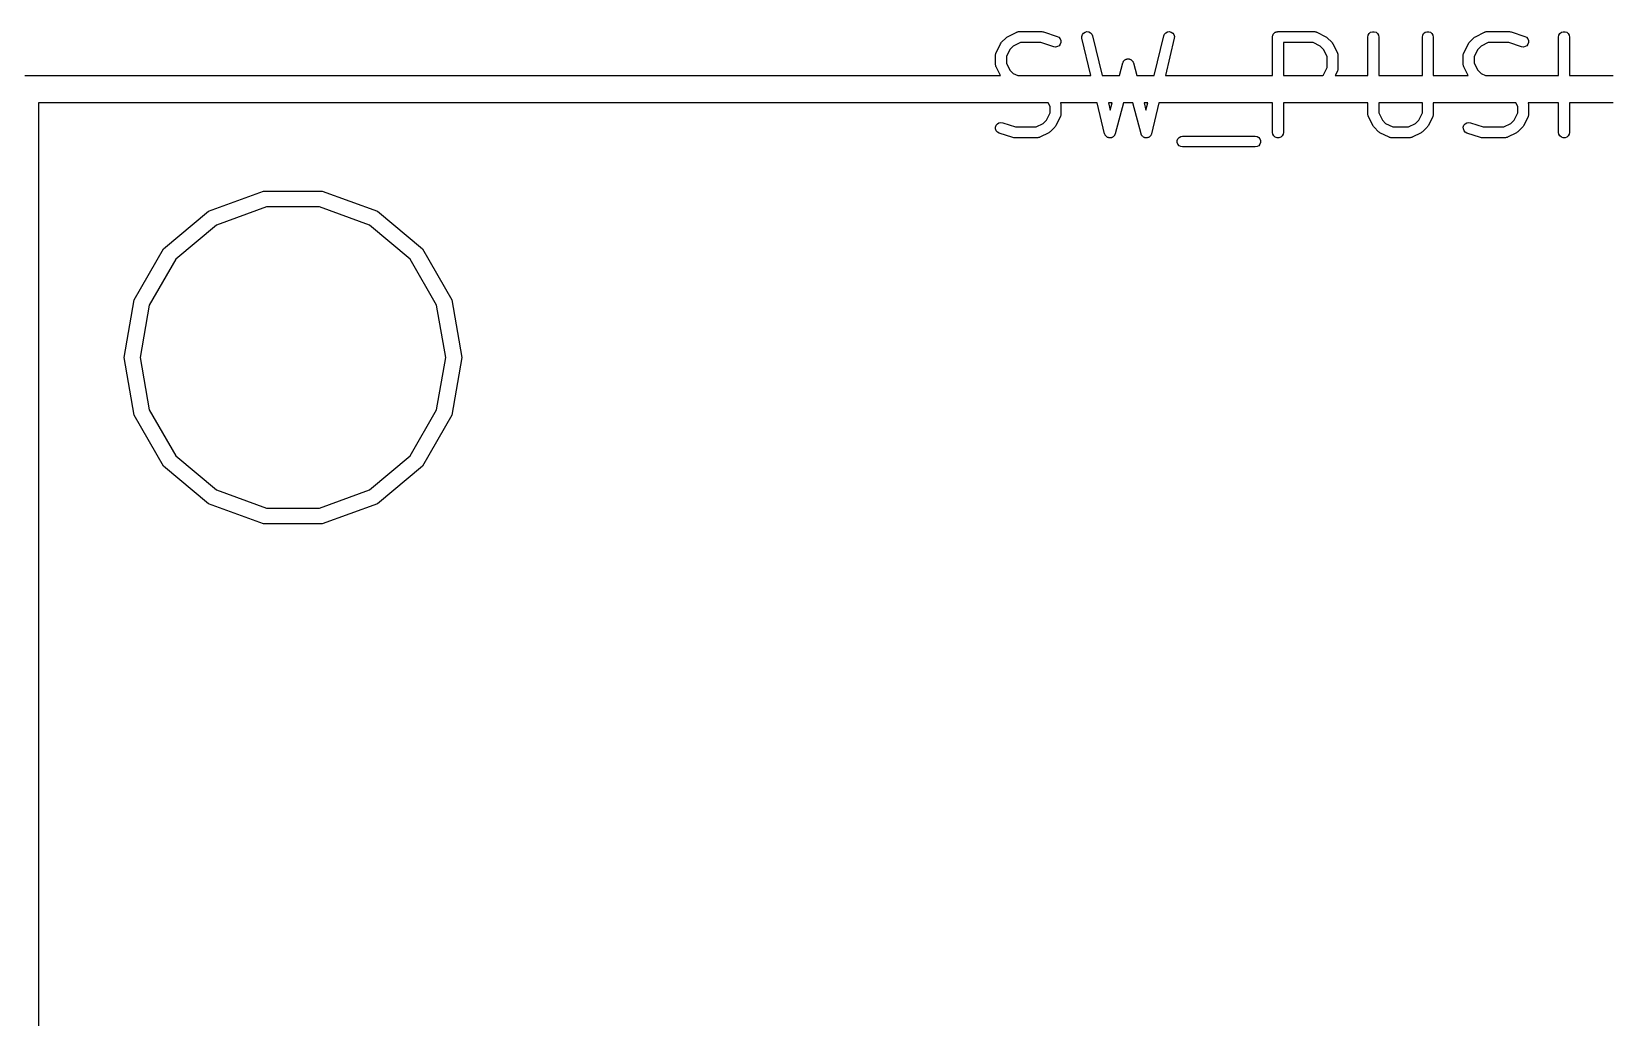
# Model space of a CAD drawing. Extents: x 0 to 102, y -163 to 0.
# Drawn here: x 75.06 to 89.79, y -58.65 to -49.46 of the extents above; entities that cross this region are included whole.
import ezdxf

# ---------------------------------------------------------------- set-up
doc = ezdxf.new("R2010")
doc.units = 0
doc.header["$MEASUREMENT"] = 0
doc.layers.add('BLACK', color=7, linetype='CONTINUOUS')

msp = doc.modelspace()

# ---------------------------------------------------------------- linework, layer by layer
at = {"layer": 'Black'}
for p, q in [((84.1621, -49.5101), (84.2468, -49.4677)), ((84.2468, -49.4677), (84.2496, -49.4669)), ((84.2496, -49.4669), (84.2521, -49.4654)), ((84.2521, -49.4654), (84.258, -49.4644)), ((84.258, -49.4644), (84.2637, -49.4627)), ((84.2637, -49.4627), (84.2666, -49.4629)), ((84.2666, -49.4629), (84.2695, -49.4624)), ((84.2695, -49.4624), (84.4812, -49.4624)), ((84.4812, -49.4624), (84.4892, -49.4638)), ((84.4892, -49.4638), (84.4972, -49.465)), ((84.4972, -49.465), (84.6242, -49.5073)), ((84.8591, -49.4904), (84.8696, -49.4763)), ((84.8696, -49.4763), (84.8843, -49.4665)), ((84.8843, -49.4665), (84.9015, -49.4625)), ((84.9015, -49.4625), (84.919, -49.4645)), ((84.919, -49.4645), (84.9348, -49.4724)), ((84.9348, -49.4724), (84.9469, -49.4852)), ((85.6241, -49.4852), (85.6362, -49.4724)), ((85.6362, -49.4724), (85.652, -49.4645)), ((85.652, -49.4645), (85.6695, -49.4625)), ((85.6695, -49.4625), (85.6867, -49.4665)), ((85.6867, -49.4665), (85.7014, -49.4763)), ((85.7014, -49.4763), (85.7119, -49.4904)), ((86.6414, -49.4844), (86.6436, -49.4805)), ((86.6436, -49.4805), (86.647, -49.4777)), ((86.647, -49.4777), (86.6498, -49.4743)), ((86.6498, -49.4743), (86.6537, -49.472)), ((86.6537, -49.472), (86.6571, -49.4692)), ((86.6571, -49.4692), (86.6613, -49.4677)), ((86.6613, -49.4677), (86.6651, -49.4654)), ((86.6651, -49.4654), (86.6695, -49.4647)), ((86.6695, -49.4647), (86.6737, -49.4631)), ((86.6737, -49.4631), (86.6781, -49.4631)), ((86.6781, -49.4631), (86.6825, -49.4624)), ((86.6825, -49.4624), (87.0212, -49.4624)), ((87.0212, -49.4624), (87.0241, -49.4629)), ((87.0241, -49.4629), (87.027, -49.4627)), ((87.027, -49.4627), (87.0327, -49.4644)), ((87.0327, -49.4644), (87.0385, -49.4654)), ((87.0385, -49.4654), (87.0411, -49.4669)), ((87.0411, -49.4669), (87.0439, -49.4677)), ((87.0439, -49.4677), (87.1286, -49.5101)), ((87.5238, -49.4958), (87.5326, -49.4805)), ((87.5326, -49.4805), (87.5461, -49.4692)), ((87.5461, -49.4692), (87.5627, -49.4631)), ((87.5627, -49.4631), (87.5803, -49.4631)), ((87.5803, -49.4631), (87.5969, -49.4692)), ((87.5969, -49.4692), (87.6104, -49.4805)), ((87.6104, -49.4805), (87.6192, -49.4958)), ((88.0318, -49.4958), (88.0406, -49.4805)), ((88.0406, -49.4805), (88.0541, -49.4692)), ((88.0541, -49.4692), (88.0707, -49.4631)), ((88.0707, -49.4631), (88.0883, -49.4631)), ((88.0883, -49.4631), (88.1049, -49.4692)), ((88.1049, -49.4692), (88.1184, -49.4805)), ((88.1184, -49.4805), (88.1272, -49.4958)), ((88.5224, -49.5101), (88.6071, -49.4677)), ((88.6071, -49.4677), (88.6099, -49.4669)), ((88.6099, -49.4669), (88.6125, -49.4654)), ((88.6125, -49.4654), (88.6183, -49.4644)), ((88.6183, -49.4644), (88.624, -49.4627)), ((88.624, -49.4627), (88.6269, -49.4629)), ((88.6269, -49.4629), (88.6298, -49.4624)), ((88.6298, -49.4624), (88.8415, -49.4624)), ((88.8415, -49.4624), (88.8495, -49.4638)), ((88.8495, -49.4638), (88.8576, -49.465)), ((88.8576, -49.465), (88.9846, -49.5073)), ((89.3018, -49.4958), (89.3106, -49.4805)), ((89.3106, -49.4805), (89.3241, -49.4692)), ((89.3241, -49.4692), (89.3407, -49.4631)), ((89.3407, -49.4631), (89.3583, -49.4631)), ((89.3583, -49.4631), (89.3749, -49.4692)), ((89.3749, -49.4692), (89.3884, -49.4805)), ((89.3884, -49.4805), (89.3972, -49.4958)), ((84.0547, -49.6598), (84.0971, -49.5751)), ((84.0971, -49.5751), (84.1019, -49.5686)), ((84.1019, -49.5686), (84.1066, -49.5619)), ((84.1066, -49.5619), (84.1489, -49.5196)), ((84.1489, -49.5196), (84.1556, -49.5149)), ((84.1843, -49.6279), (84.151, -49.6945)), ((84.1556, -49.5149), (84.1621, -49.5101)), ((84.2149, -49.5972), (84.1843, -49.6279)), ((84.2815, -49.564), (84.2149, -49.5972)), ((84.4729, -49.564), (84.2815, -49.564)), ((84.5921, -49.6037), (84.4729, -49.564)), ((84.6096, -49.6063), (84.5921, -49.6037)), ((84.6268, -49.6027), (84.6096, -49.6063)), ((84.6242, -49.5073), (84.6397, -49.5157)), ((84.6419, -49.5935), (84.6268, -49.6027)), ((84.6397, -49.5157), (84.6515, -49.5289)), ((84.6528, -49.5797), (84.6419, -49.5935)), ((84.6515, -49.5289), (84.6579, -49.5453)), ((84.6584, -49.563), (84.6528, -49.5797)), ((84.6579, -49.5453), (84.6584, -49.563)), ((84.854, -49.5073), (84.8591, -49.4904)), ((84.8551, -49.5249), (84.854, -49.5073)), ((84.938, -49.873), (84.8551, -49.5249)), ((84.9469, -49.4852), (84.9539, -49.5014)), ((84.9539, -49.5014), (85.0424, -49.873)), ((85.5286, -49.873), (85.6171, -49.5014)), ((85.6171, -49.5014), (85.6241, -49.4852)), ((85.7159, -49.5249), (85.633, -49.873)), ((85.7119, -49.4904), (85.717, -49.5073)), ((85.717, -49.5073), (85.7159, -49.5249)), ((86.6317, -49.5132), (86.6325, -49.5088)), ((86.6317, -49.873), (86.6317, -49.5132)), ((86.6325, -49.5043), (86.634, -49.5002)), ((86.6325, -49.5088), (86.6325, -49.5043)), ((86.634, -49.5002), (86.6348, -49.4958)), ((86.6348, -49.4958), (86.637, -49.4919)), ((86.637, -49.4919), (86.6385, -49.4878)), ((86.6385, -49.4878), (86.6414, -49.4844)), ((86.7333, -49.564), (86.7333, -49.873)), ((87.0092, -49.564), (86.7333, -49.564)), ((87.0757, -49.5973), (87.0092, -49.564)), ((87.1064, -49.6279), (87.0757, -49.5973)), ((87.1397, -49.6945), (87.1064, -49.6279)), ((87.1286, -49.5101), (87.1351, -49.5149)), ((87.1351, -49.5149), (87.1418, -49.5196)), ((87.1418, -49.5196), (87.1841, -49.5619)), ((87.1841, -49.5619), (87.1887, -49.5686)), ((87.1887, -49.5686), (87.1936, -49.5751)), ((87.1936, -49.5751), (87.2359, -49.6598)), ((87.5207, -49.5132), (87.5238, -49.4958)), ((87.5207, -49.873), (87.5207, -49.5132)), ((87.6192, -49.4958), (87.6223, -49.5132)), ((87.6223, -49.5132), (87.6223, -49.873)), ((88.0287, -49.5132), (88.0318, -49.4958)), ((88.0287, -49.873), (88.0287, -49.5132)), ((88.1272, -49.4958), (88.1303, -49.5132)), ((88.1303, -49.5132), (88.1303, -49.873)), ((88.4151, -49.6598), (88.4574, -49.5751)), ((88.4574, -49.5751), (88.4623, -49.5686)), ((88.4623, -49.5686), (88.4669, -49.5619)), ((88.4669, -49.5619), (88.5092, -49.5196)), ((88.5092, -49.5196), (88.5159, -49.5149)), ((88.5446, -49.6279), (88.5113, -49.6945)), ((88.5159, -49.5149), (88.5224, -49.5101)), ((88.5753, -49.5972), (88.5446, -49.6279)), ((88.6418, -49.564), (88.5753, -49.5972)), ((88.8333, -49.564), (88.6418, -49.564)), ((88.9524, -49.6037), (88.8333, -49.564)), ((88.9699, -49.6063), (88.9524, -49.6037)), ((88.9872, -49.6027), (88.9699, -49.6063)), ((88.9846, -49.5073), (89.0001, -49.5157)), ((89.0022, -49.5935), (88.9872, -49.6027)), ((89.0001, -49.5157), (89.0118, -49.5289)), ((89.0132, -49.5797), (89.0022, -49.5935)), ((89.0118, -49.5289), (89.0183, -49.5453)), ((89.0188, -49.563), (89.0132, -49.5797)), ((89.0183, -49.5453), (89.0188, -49.563)), ((89.2987, -49.5132), (89.3018, -49.4958)), ((89.2987, -49.873), (89.2987, -49.5132)), ((89.3972, -49.4958), (89.4003, -49.5132)), ((89.4003, -49.5132), (89.4003, -49.873)), ((84.0494, -49.6825), (84.0499, -49.6796)), ((84.0494, -49.7672), (84.0494, -49.6825)), ((84.0499, -49.7701), (84.0494, -49.7672)), ((84.0497, -49.6767), (84.0514, -49.671)), ((84.0499, -49.6796), (84.0497, -49.6767)), ((84.0497, -49.773), (84.0499, -49.7701)), ((84.0514, -49.7787), (84.0497, -49.773)), ((84.0514, -49.671), (84.0524, -49.6651)), ((84.0524, -49.6651), (84.0539, -49.6626)), ((84.0539, -49.6626), (84.0547, -49.6598)), ((84.151, -49.6945), (84.151, -49.7552)), ((84.151, -49.7552), (84.1843, -49.8217)), ((85.2047, -49.873), (85.2364, -49.7541)), ((85.2364, -49.7541), (85.2383, -49.75)), ((85.2383, -49.75), (85.2395, -49.7456)), ((85.2395, -49.7456), (85.242, -49.742)), ((85.242, -49.742), (85.2439, -49.7381)), ((85.2439, -49.7381), (85.247, -49.7349)), ((85.247, -49.7349), (85.2496, -49.7312)), ((85.2496, -49.7312), (85.2532, -49.7287)), ((85.2532, -49.7287), (85.2563, -49.7256)), ((85.2563, -49.7256), (85.2604, -49.7237)), ((85.2604, -49.7237), (85.2641, -49.7211)), ((85.2641, -49.7211), (85.2683, -49.72)), ((85.2683, -49.72), (85.2723, -49.7181)), ((85.2723, -49.7181), (85.2768, -49.7177)), ((85.2768, -49.7177), (85.2811, -49.7166)), ((85.2811, -49.7166), (85.2855, -49.7169)), ((85.2855, -49.7169), (85.2899, -49.7166)), ((85.2899, -49.7166), (85.2942, -49.7177)), ((85.2942, -49.7177), (85.2987, -49.7181)), ((85.2987, -49.7181), (85.3027, -49.72)), ((85.3027, -49.72), (85.3069, -49.7211)), ((85.3069, -49.7211), (85.3106, -49.7237)), ((85.3106, -49.7237), (85.3147, -49.7256)), ((85.3147, -49.7256), (85.3178, -49.7287)), ((85.3178, -49.7287), (85.3214, -49.7312)), ((85.3214, -49.7312), (85.324, -49.7349)), ((85.324, -49.7349), (85.3271, -49.7381)), ((85.3271, -49.7381), (85.329, -49.742)), ((85.329, -49.742), (85.3315, -49.7456)), ((85.3315, -49.7456), (85.3327, -49.75)), ((85.3327, -49.75), (85.3346, -49.7541)), ((85.3346, -49.7541), (85.3663, -49.873)), ((87.1397, -49.7975), (87.1397, -49.6945)), ((87.2359, -49.6598), (87.2368, -49.6626)), ((87.2368, -49.6626), (87.2382, -49.6651)), ((87.2382, -49.6651), (87.2393, -49.671)), ((87.2393, -49.671), (87.241, -49.6767)), ((87.241, -49.6767), (87.2408, -49.6796)), ((87.2408, -49.6796), (87.2413, -49.6825)), ((87.2413, -49.6825), (87.2413, -49.8095)), ((88.4097, -49.6825), (88.4102, -49.6796)), ((88.4097, -49.7672), (88.4097, -49.6825)), ((88.4102, -49.7701), (88.4097, -49.7672)), ((88.41, -49.6767), (88.4117, -49.671)), ((88.4102, -49.6796), (88.41, -49.6767)), ((88.41, -49.773), (88.4102, -49.7701)), ((88.4117, -49.7787), (88.41, -49.773)), ((88.4117, -49.671), (88.4128, -49.6651)), ((88.4128, -49.6651), (88.4142, -49.6626)), ((88.4142, -49.6626), (88.4151, -49.6598)), ((88.5113, -49.6945), (88.5113, -49.7552)), ((88.5113, -49.7552), (88.5446, -49.8217)), ((75, -49.873), (84.0963, -49.873)), ((84.0524, -49.7845), (84.0514, -49.7787)), ((84.0539, -49.7871), (84.0524, -49.7845)), ((84.0547, -49.7899), (84.0539, -49.7871)), ((84.0963, -49.873), (84.0547, -49.7899)), ((84.1843, -49.8217), (84.2149, -49.8524)), ((84.2149, -49.8524), (84.2561, -49.873)), ((84.2561, -49.873), (84.938, -49.873)), ((85.0424, -49.873), (85.2047, -49.873)), ((85.3663, -49.873), (85.5286, -49.873)), ((85.633, -49.873), (86.6317, -49.873)), ((86.7333, -49.873), (87.0975, -49.873)), ((87.0975, -49.873), (87.1064, -49.8641)), ((87.1064, -49.8641), (87.1397, -49.7975)), ((87.2359, -49.8322), (87.2155, -49.873)), ((87.2155, -49.873), (87.5207, -49.873)), ((87.2368, -49.8294), (87.2359, -49.8322)), ((87.2382, -49.8269), (87.2368, -49.8294)), ((87.2393, -49.821), (87.2382, -49.8269)), ((87.241, -49.8153), (87.2393, -49.821)), ((87.2413, -49.8095), (87.2408, -49.8124)), ((87.2408, -49.8124), (87.241, -49.8153)), ((87.6223, -49.873), (88.0287, -49.873)), ((88.1303, -49.873), (88.4566, -49.873)), ((88.4128, -49.7845), (88.4117, -49.7787)), ((88.4142, -49.7871), (88.4128, -49.7845)), ((88.4151, -49.7899), (88.4142, -49.7871)), ((88.4566, -49.873), (88.4151, -49.7899)), ((88.5446, -49.8217), (88.5753, -49.8524)), ((88.5753, -49.8524), (88.6164, -49.873)), ((88.6164, -49.873), (89.2987, -49.873)), ((89.4003, -49.873), (89.8067, -49.873)), ((84.5408, -50.127), (75.127, -50.127)), ((75.127, -50.127), (75.127, -60.9489)), ((84.5574, -50.1602), (84.5408, -50.127)), ((84.5574, -50.2208), (84.5574, -50.1602)), ((84.9984, -50.127), (84.6541, -50.127)), ((84.6541, -50.127), (84.6544, -50.1283)), ((84.6544, -50.1283), (84.6559, -50.1308)), ((84.6559, -50.1308), (84.6569, -50.1367)), ((84.6569, -50.1367), (84.6586, -50.1424)), ((84.6586, -50.1424), (84.6585, -50.1453)), ((84.6585, -50.1453), (84.659, -50.1482)), ((84.659, -50.1482), (84.659, -50.2328)), ((85.0667, -50.4139), (84.9984, -50.127)), ((85.1029, -50.127), (85.119, -50.1946)), ((85.137, -50.127), (85.1029, -50.127)), ((85.119, -50.1946), (85.137, -50.127)), ((85.2421, -50.127), (85.1653, -50.4153)), ((85.3289, -50.127), (85.2421, -50.127)), ((85.4057, -50.4153), (85.3289, -50.127)), ((85.434, -50.127), (85.452, -50.1946)), ((85.4681, -50.127), (85.434, -50.127)), ((85.452, -50.1946), (85.4681, -50.127)), ((85.5726, -50.127), (85.5043, -50.4139)), ((86.6317, -50.127), (85.5726, -50.127)), ((86.6317, -50.4022), (86.6317, -50.127)), ((87.5207, -50.127), (86.7333, -50.127)), ((86.7333, -50.127), (86.7333, -50.4022)), ((87.5207, -50.2328), (87.5207, -50.127)), ((87.6223, -50.127), (87.6223, -50.2208)), ((88.0287, -50.127), (87.6223, -50.127)), ((88.0287, -50.2208), (88.0287, -50.127)), ((88.9011, -50.127), (88.1303, -50.127)), ((88.1303, -50.127), (88.1303, -50.2328)), ((88.9177, -50.1602), (88.9011, -50.127)), ((88.9177, -50.2208), (88.9177, -50.1602)), ((89.2987, -50.127), (89.0144, -50.127)), ((89.0144, -50.127), (89.0148, -50.1283)), ((89.0148, -50.1283), (89.0162, -50.1308)), ((89.0162, -50.1308), (89.0173, -50.1367)), ((89.0173, -50.1367), (89.019, -50.1424)), ((89.019, -50.1424), (89.0188, -50.1453)), ((89.0188, -50.1453), (89.0193, -50.1482)), ((89.0193, -50.1482), (89.0193, -50.2328)), ((89.2987, -50.4022), (89.2987, -50.127)), ((89.8067, -50.127), (89.4003, -50.127)), ((89.4003, -50.127), (89.4003, -50.4022)), ((84.0499, -50.3524), (84.0555, -50.3356)), ((84.0504, -50.37), (84.0499, -50.3524)), ((84.0555, -50.3356), (84.0665, -50.3218)), ((84.0665, -50.3218), (84.0815, -50.3126)), ((84.0815, -50.3126), (84.0988, -50.3091)), ((84.0988, -50.3091), (84.1162, -50.3116)), ((84.1162, -50.3116), (84.2354, -50.3514)), ((84.2354, -50.3514), (84.4268, -50.3514)), ((84.4268, -50.3514), (84.4934, -50.3181)), ((84.4934, -50.3181), (84.5241, -50.2874)), ((84.5241, -50.2874), (84.5574, -50.2208)), ((84.6018, -50.3534), (84.5594, -50.3958)), ((84.6064, -50.3468), (84.6018, -50.3534)), ((84.6113, -50.3402), (84.6064, -50.3468)), ((84.6536, -50.2556), (84.6113, -50.3402)), ((84.6544, -50.2527), (84.6536, -50.2556)), ((84.6559, -50.2502), (84.6544, -50.2527)), ((84.6569, -50.2443), (84.6559, -50.2502)), ((84.6586, -50.2386), (84.6569, -50.2443)), ((84.659, -50.2328), (84.6585, -50.2357)), ((84.6585, -50.2357), (84.6586, -50.2386)), ((87.5212, -50.2357), (87.5207, -50.2328)), ((87.521, -50.2386), (87.5212, -50.2357)), ((87.5227, -50.2443), (87.521, -50.2386)), ((87.5238, -50.2502), (87.5227, -50.2443)), ((87.5252, -50.2527), (87.5238, -50.2502)), ((87.5261, -50.2556), (87.5252, -50.2527)), ((87.5684, -50.3402), (87.5261, -50.2556)), ((87.5732, -50.3468), (87.5684, -50.3402)), ((87.5779, -50.3534), (87.5732, -50.3468)), ((87.6202, -50.3958), (87.5779, -50.3534)), ((87.6223, -50.2208), (87.6556, -50.2874)), ((87.6556, -50.2874), (87.6863, -50.3181)), ((87.6863, -50.3181), (87.7528, -50.3514)), ((87.7528, -50.3514), (87.8982, -50.3514)), ((87.8982, -50.3514), (87.9647, -50.3181)), ((87.9647, -50.3181), (87.9954, -50.2874)), ((87.9954, -50.2874), (88.0287, -50.2208)), ((88.0731, -50.3534), (88.0308, -50.3958)), ((88.0777, -50.3468), (88.0731, -50.3534)), ((88.0826, -50.3402), (88.0777, -50.3468)), ((88.1249, -50.2556), (88.0826, -50.3402)), ((88.1258, -50.2527), (88.1249, -50.2556)), ((88.1272, -50.2502), (88.1258, -50.2527)), ((88.1283, -50.2443), (88.1272, -50.2502)), ((88.13, -50.2386), (88.1283, -50.2443)), ((88.1303, -50.2328), (88.1298, -50.2357)), ((88.1298, -50.2357), (88.13, -50.2386)), ((88.4102, -50.3524), (88.4158, -50.3356)), ((88.4107, -50.37), (88.4102, -50.3524)), ((88.4158, -50.3356), (88.4268, -50.3218)), ((88.4268, -50.3218), (88.4418, -50.3126)), ((88.4418, -50.3126), (88.4591, -50.3091)), ((88.4591, -50.3091), (88.4766, -50.3116)), ((88.4766, -50.3116), (88.5957, -50.3514)), ((88.5957, -50.3514), (88.7872, -50.3514)), ((88.7872, -50.3514), (88.8537, -50.3181)), ((88.8537, -50.3181), (88.8844, -50.2874)), ((88.8844, -50.2874), (88.9177, -50.2208)), ((88.9621, -50.3534), (88.9198, -50.3958)), ((88.9668, -50.3468), (88.9621, -50.3534)), ((88.9716, -50.3402), (88.9668, -50.3468)), ((89.0139, -50.2556), (88.9716, -50.3402)), ((89.0148, -50.2527), (89.0139, -50.2556)), ((89.0162, -50.2502), (89.0148, -50.2527)), ((89.0173, -50.2443), (89.0162, -50.2502)), ((89.019, -50.2386), (89.0173, -50.2443)), ((89.0193, -50.2328), (89.0188, -50.2357)), ((89.0188, -50.2357), (89.019, -50.2386)), ((84.0569, -50.3864), (84.0504, -50.37)), ((84.0686, -50.3996), (84.0569, -50.3864)), ((84.0841, -50.408), (84.0686, -50.3996)), ((84.2111, -50.4504), (84.0841, -50.408)), ((84.2192, -50.4516), (84.2111, -50.4504)), ((84.2272, -50.453), (84.2192, -50.4516)), ((84.4388, -50.453), (84.2272, -50.453)), ((84.4417, -50.4525), (84.4388, -50.453)), ((84.4446, -50.4526), (84.4417, -50.4525)), ((84.4504, -50.4509), (84.4446, -50.4526)), ((84.4562, -50.4499), (84.4504, -50.4509)), ((84.4587, -50.4484), (84.4562, -50.4499)), ((84.4616, -50.4476), (84.4587, -50.4484)), ((84.5462, -50.4053), (84.4616, -50.4476)), ((84.5528, -50.4004), (84.5462, -50.4053)), ((84.5594, -50.3958), (84.5528, -50.4004)), ((85.0688, -50.4187), (85.0667, -50.4139)), ((85.0702, -50.4237), (85.0688, -50.4187)), ((85.0723, -50.4267), (85.0702, -50.4237)), ((85.0738, -50.4301), (85.0723, -50.4267)), ((85.0773, -50.4339), (85.0738, -50.4301)), ((85.0803, -50.4381), (85.0773, -50.4339)), ((85.0833, -50.4403), (85.0803, -50.4381)), ((85.0859, -50.4429), (85.0833, -50.4403)), ((85.0905, -50.4453), (85.0859, -50.4429)), ((85.0948, -50.4482), (85.0905, -50.4453)), ((85.0983, -50.4492), (85.0948, -50.4482)), ((85.1016, -50.4508), (85.0983, -50.4492)), ((85.1068, -50.4514), (85.1016, -50.4508)), ((85.1118, -50.4528), (85.1068, -50.4514)), ((85.1155, -50.4525), (85.1118, -50.4528)), ((85.1192, -50.4529), (85.1155, -50.4525)), ((85.1242, -50.4517), (85.1192, -50.4529)), ((85.1294, -50.4512), (85.1242, -50.4517)), ((85.1327, -50.4496), (85.1294, -50.4512)), ((85.1363, -50.4488), (85.1327, -50.4496)), ((85.1407, -50.4459), (85.1363, -50.4488)), ((85.1454, -50.4437), (85.1407, -50.4459)), ((85.148, -50.4411), (85.1454, -50.4437)), ((85.1511, -50.4391), (85.148, -50.4411)), ((85.1542, -50.4349), (85.1511, -50.4391)), ((85.1578, -50.4313), (85.1542, -50.4349)), ((85.1594, -50.4279), (85.1578, -50.4313)), ((85.1616, -50.4249), (85.1594, -50.4279)), ((85.1631, -50.42), (85.1616, -50.4249)), ((85.1653, -50.4153), (85.1631, -50.42)), ((85.4079, -50.42), (85.4057, -50.4153)), ((85.4094, -50.4249), (85.4079, -50.42)), ((85.4116, -50.4279), (85.4094, -50.4249)), ((85.4132, -50.4313), (85.4116, -50.4279)), ((85.4168, -50.4349), (85.4132, -50.4313)), ((85.4199, -50.4391), (85.4168, -50.4349)), ((85.423, -50.4411), (85.4199, -50.4391)), ((85.4256, -50.4437), (85.423, -50.4411)), ((85.4303, -50.4459), (85.4256, -50.4437)), ((85.4347, -50.4488), (85.4303, -50.4459)), ((85.4383, -50.4496), (85.4347, -50.4488)), ((85.4416, -50.4512), (85.4383, -50.4496)), ((85.4468, -50.4517), (85.4416, -50.4512)), ((85.4518, -50.4529), (85.4468, -50.4517)), ((85.4555, -50.4525), (85.4518, -50.4529)), ((85.4592, -50.4528), (85.4555, -50.4525)), ((85.4642, -50.4514), (85.4592, -50.4528)), ((85.4694, -50.4508), (85.4642, -50.4514)), ((85.4727, -50.4492), (85.4694, -50.4508)), ((85.4762, -50.4482), (85.4727, -50.4492)), ((85.4805, -50.4453), (85.4762, -50.4482)), ((85.4851, -50.4429), (85.4805, -50.4453)), ((85.4877, -50.4403), (85.4851, -50.4429)), ((85.4907, -50.4381), (85.4877, -50.4403)), ((85.4937, -50.4339), (85.4907, -50.4381)), ((85.4972, -50.4301), (85.4937, -50.4339)), ((85.4987, -50.4267), (85.4972, -50.4301)), ((85.5008, -50.4237), (85.4987, -50.4267)), ((85.5022, -50.4187), (85.5008, -50.4237)), ((85.5043, -50.4139), (85.5022, -50.4187)), ((85.7435, -50.478), (85.7495, -50.4614)), ((85.7435, -50.4957), (85.7435, -50.478)), ((85.7495, -50.5122), (85.7435, -50.4957)), ((85.7495, -50.4614), (85.7608, -50.4479)), ((85.7608, -50.5257), (85.7495, -50.5122)), ((85.7608, -50.4479), (85.7761, -50.4391)), ((85.7761, -50.4391), (85.7935, -50.436)), ((85.7935, -50.436), (86.4708, -50.436)), ((86.4708, -50.436), (86.4882, -50.4391)), ((86.4882, -50.4391), (86.5035, -50.4479)), ((86.5035, -50.4479), (86.5148, -50.4614)), ((86.5148, -50.5122), (86.5035, -50.5257)), ((86.5148, -50.4614), (86.5209, -50.478)), ((86.5209, -50.4957), (86.5148, -50.5122)), ((86.5209, -50.478), (86.5209, -50.4957)), ((86.6348, -50.4195), (86.6317, -50.4022)), ((86.6436, -50.4348), (86.6348, -50.4195)), ((86.6571, -50.4462), (86.6436, -50.4348)), ((86.6737, -50.4522), (86.6571, -50.4462)), ((86.6913, -50.4522), (86.6737, -50.4522)), ((86.7079, -50.4462), (86.6913, -50.4522)), ((86.7214, -50.4348), (86.7079, -50.4462)), ((86.7302, -50.4195), (86.7214, -50.4348)), ((86.7333, -50.4022), (86.7302, -50.4195)), ((87.6269, -50.4004), (87.6202, -50.3958)), ((87.6334, -50.4053), (87.6269, -50.4004)), ((87.7181, -50.4476), (87.6334, -50.4053)), ((87.7209, -50.4484), (87.7181, -50.4476)), ((87.7235, -50.4499), (87.7209, -50.4484)), ((87.7293, -50.4509), (87.7235, -50.4499)), ((87.735, -50.4526), (87.7293, -50.4509)), ((87.7379, -50.4525), (87.735, -50.4526)), ((87.7408, -50.453), (87.7379, -50.4525)), ((87.9102, -50.453), (87.7408, -50.453)), ((87.9131, -50.4525), (87.9102, -50.453)), ((87.916, -50.4526), (87.9131, -50.4525)), ((87.9217, -50.4509), (87.916, -50.4526)), ((87.9275, -50.4499), (87.9217, -50.4509)), ((87.9301, -50.4484), (87.9275, -50.4499)), ((87.9329, -50.4476), (87.9301, -50.4484)), ((88.0176, -50.4053), (87.9329, -50.4476)), ((88.0241, -50.4004), (88.0176, -50.4053)), ((88.0308, -50.3958), (88.0241, -50.4004)), ((88.4172, -50.3864), (88.4107, -50.37)), ((88.4289, -50.3996), (88.4172, -50.3864)), ((88.4444, -50.408), (88.4289, -50.3996)), ((88.5714, -50.4504), (88.4444, -50.408)), ((88.5795, -50.4516), (88.5714, -50.4504)), ((88.5875, -50.453), (88.5795, -50.4516)), ((88.7992, -50.453), (88.5875, -50.453)), ((88.8021, -50.4525), (88.7992, -50.453)), ((88.805, -50.4526), (88.8021, -50.4525)), ((88.8107, -50.4509), (88.805, -50.4526)), ((88.8165, -50.4499), (88.8107, -50.4509)), ((88.8191, -50.4484), (88.8165, -50.4499)), ((88.8219, -50.4476), (88.8191, -50.4484)), ((88.9066, -50.4053), (88.8219, -50.4476)), ((88.9131, -50.4004), (88.9066, -50.4053)), ((88.9198, -50.3958), (88.9131, -50.4004)), ((89.3018, -50.4195), (89.2987, -50.4022)), ((89.3106, -50.4348), (89.3018, -50.4195)), ((89.3241, -50.4462), (89.3106, -50.4348)), ((89.3407, -50.4522), (89.3241, -50.4462)), ((89.3583, -50.4522), (89.3407, -50.4522)), ((89.3749, -50.4462), (89.3583, -50.4522)), ((89.3884, -50.4348), (89.3749, -50.4462)), ((89.3972, -50.4195), (89.3884, -50.4348)), ((89.4003, -50.4022), (89.3972, -50.4195)), ((85.7761, -50.5346), (85.7608, -50.5257)), ((85.7935, -50.5376), (85.7761, -50.5346)), ((86.4708, -50.5376), (85.7935, -50.5376)), ((86.4882, -50.5346), (86.4708, -50.5376)), ((86.5035, -50.5257), (86.4882, -50.5346)), ((76.7125, -51.136), (77.2265, -50.9489)), ((77.2265, -50.9489), (77.7735, -50.9489)), ((77.7735, -50.9489), (78.2875, -51.136)), ((77.2526, -51.0966), (76.7875, -51.2659)), ((77.7474, -51.0966), (77.2526, -51.0966)), ((78.2125, -51.2659), (77.7474, -51.0966)), ((76.2935, -51.4876), (76.7125, -51.136)), ((78.2875, -51.136), (78.7065, -51.4876)), ((76.7875, -51.2659), (76.4084, -51.584)), ((78.5916, -51.584), (78.2125, -51.2659)), ((76.02, -51.9613), (76.2935, -51.4876)), ((78.7065, -51.4876), (78.98, -51.9613)), ((76.4084, -51.584), (76.1609, -52.0126)), ((78.8391, -52.0126), (78.5916, -51.584)), ((75.925, -52.5), (76.02, -51.9613)), ((78.98, -51.9613), (79.075, -52.5)), ((76.1609, -52.0126), (76.075, -52.5)), ((78.925, -52.5), (78.8391, -52.0126)), ((76.02, -53.0387), (75.925, -52.5)), ((76.075, -52.5), (76.1609, -52.9874)), ((78.8391, -52.9874), (78.925, -52.5)), ((79.075, -52.5), (78.98, -53.0387)), ((76.1609, -52.9874), (76.4084, -53.416)), ((78.5916, -53.416), (78.8391, -52.9874)), ((76.2935, -53.5124), (76.02, -53.0387)), ((78.98, -53.0387), (78.7065, -53.5124)), ((76.4084, -53.416), (76.7875, -53.7341)), ((78.2125, -53.7341), (78.5916, -53.416)), ((76.7125, -53.864), (76.2935, -53.5124)), ((78.7065, -53.5124), (78.2875, -53.864)), ((76.7875, -53.7341), (77.2526, -53.9034)), ((77.7474, -53.9034), (78.2125, -53.7341)), ((77.2265, -54.0511), (76.7125, -53.864)), ((78.2875, -53.864), (77.7735, -54.0511)), ((77.2526, -53.9034), (77.7474, -53.9034)), ((77.7735, -54.0511), (77.2265, -54.0511))]:
    msp.add_line(p, q, dxfattribs=at)

doc.saveas('drawing.dxf')
